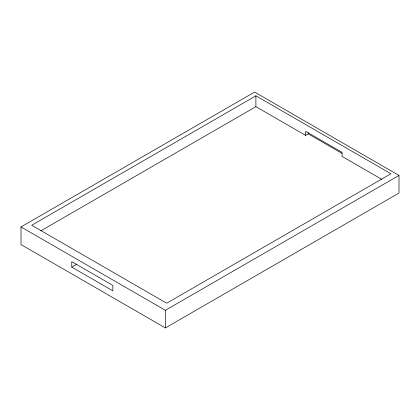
<?xml version="1.0" encoding="UTF-8"?>
<svg xmlns="http://www.w3.org/2000/svg" width="420" height="420" viewBox="0 0 420 420"><rect width="100%" height="100%" fill="white"/><g stroke="black" fill="none" stroke-linecap="round" stroke-linejoin="round"><path stroke-width="0.63" d="M21 226.947L254.615 92.069L399 175.429L399 193.053L165.386 327.931L21 244.571L21 226.947L165.386 310.306L399 175.429M255.901 95.823L31.694 225.267L166.688 303.203L390.894 173.759L255.901 95.823L255.901 106.67L40.777 230.869M71.762 267.099L112.849 290.819L112.849 285.401L71.762 261.676L71.762 267.099L76.865 264.154M255.901 106.67L305.676 135.403L308.28 133.896L341.87 153.29M381.812 179.361L342.064 156.413L342.064 152.345L305.676 131.339L305.676 135.403M308.28 132.736L308.28 133.896M165.386 310.306L165.386 327.931"/></g></svg>
